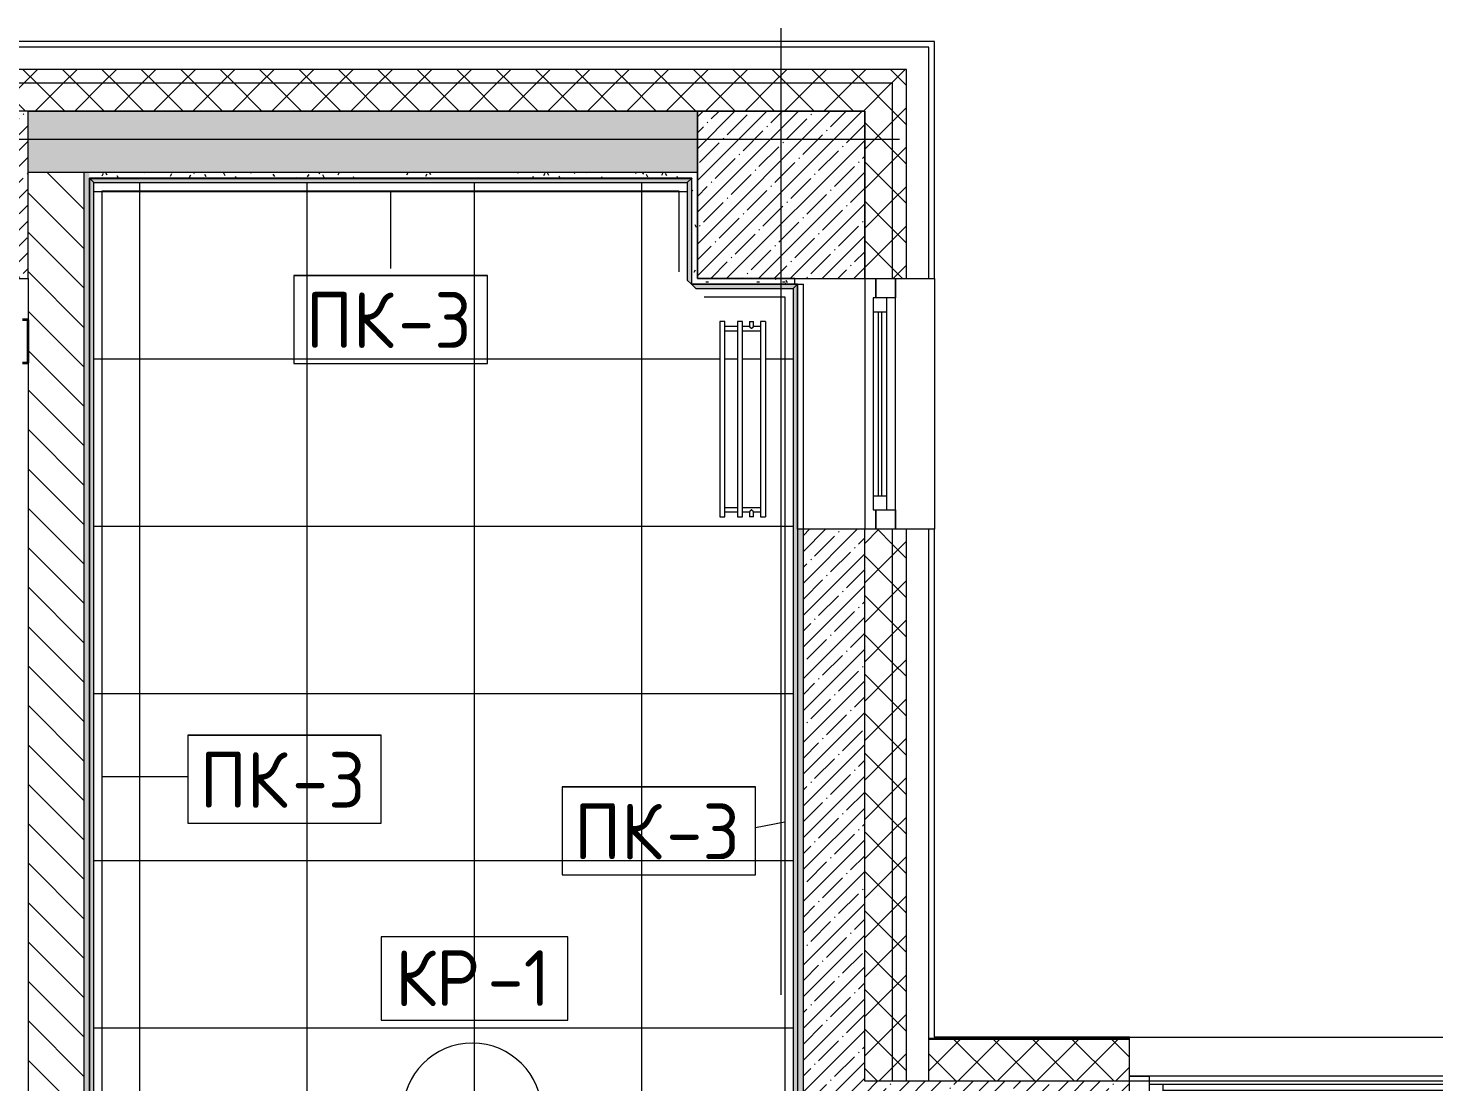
# Model space of a CAD drawing. Header units: millimetres. Extents: x -3238 to 193830, y -8553 to 29000.
# Drawn here: x 30610 to 35651, y 23617 to 27398 of the extents above; entities that cross this region are included whole.
import ezdxf

# ---------------------------------------------------------------- set-up
doc = ezdxf.new("R2010")
doc.units = ezdxf.units.MM
doc.linetypes.add('Осевая', pattern=[3175, 635, -476.25, 1587.5, -476.25])
for name, color, linetype, lineweight in [('A-AREA-IDEN', 7, 'Continuous', 9), ('A-FLOR-IDEN', 7, 'Continuous', 9), ('A-FLOR-PATT', 7, 'Continuous', 9), ('A-GENM-IDEN', 7, 'Continuous', 9), ('A-GLAZ', 7, 'Continuous', 9), ('A-GLAZ-1', 7, 'Continuous', 13), ('A-WALL', 7, 'Continuous', 9), ('I-WALL', 7, 'Continuous', 9), ('M-EQPM', 7, 'Continuous', 9), ('S-COLS', 7, 'Continuous', 9), ('Оси', 7, 'Continuous', 9), ('Оси-2', 7, 'Осевая', 9)]:
    doc.layers.add(name, color=color, linetype=linetype, lineweight=lineweight)
for name, color, linetype, lineweight, true_color in [('A-GENM-2', 7, 'Continuous', 9, 0xff8040), ('A-WALL-1', 9, 'Continuous', 9, 0x808080), ('A-WALL-2', 9, 'Continuous', 35, 0x808080), ('A-WALL-FNSH-1', 9, 'Continuous', 9, 0x808080), ('I-WALL-2', 9, 'Continuous', 9, 0x808080), ('S-COLS-1', 9, 'Continuous', 9, 0x808080)]:
    doc.layers.add(name, color=color, linetype=linetype, lineweight=lineweight, true_color=true_color)
doc.styles.add('GOST Common_1', font='GOST_Common.ttf', dxfattribs={"height": 200})
pattern_1 = [(45, (0, 0), (-70.71068, 70.71068), []), (135, (0, 0), (-70.71068, -70.71068), [])]
pattern_2 = [(45, (0, 0), (-57.02463, 57.02463), []), (45, (57.025, 0), (-57.02463, 57.02463), [100.806, -20.161, 3.353, -16.808])]
pattern_3 = [(0, (0, 0), (121.92, 30.48), [10.058, -81.382, 10.058, -81.382, -487.68]), (0, (0, 0), (121.92, 30.48), [-182.88, 10.058, -172.822, 10.058, -81.382, -213.36]), (0, (0, 0), (121.92, 30.48), [-457.2, 10.058, -50.902, 10.058, -142.342]), (120, (45.72, 15.24), (-87.356454, 90.345817), [10.058, -81.382, 10.058, -81.382, -487.68]), (120, (45.72, 15.24), (-87.356454, 90.345817), [-182.88, 10.058, -172.822, 10.058, -81.382, -213.36]), (120, (45.72, 15.24), (-87.356454, 90.345817), [-457.2, 10.058, -50.902, 10.058, -142.342]), (240, (60.96, 76.2), (-34.563546, -120.825817), [10.058, -81.382, 10.058, -81.382, -487.68]), (240, (60.96, 76.2), (-34.563546, -120.825817), [-182.88, 10.058, -172.822, 10.058, -81.382, -213.36]), (240, (60.96, 76.2), (-34.563546, -120.825817), [-457.2, 10.058, -50.902, 10.058, -142.342])]

# ---------------------------------------------------------------- blocks, each defined once
blk = doc.blocks.new('BSC_Колонна _Прямоугольная - 600х600-V25-План устройства полов 2 этажа в осях 1-12')
at = {"layer": 'S-COLS'}
h = blk.add_hatch(dxfattribs=at)
h.set_pattern_fill('FP_36', color=256, style=0, pattern_type=2)
h.set_pattern_definition([(45, (-30310, -26800), (-57.02463, 57.02463), []), (45, (-30252.975, -26800), (-57.02463, 57.02463), [100.806, -20.161, 3.353, -16.808])])
h.paths.add_polyline_path([(-300, -300), (300, -300), (300, 300), (-300, 300)])
at = {"layer": 'S-COLS-1'}
for p, q in [((300, 300), (-300, 300)), ((-300, 300), (-300, -300)), ((300, -300), (300, 300)), ((-300, -300), (280, -300)), ((280, -300), (300, -300))]:
    blk.add_line(p, q, dxfattribs=at)
blk = doc.blocks.new('120_Окно_СКБ_2Ст - 120_Окно_СКБ_2Ст 3100х2500 _мал_створка слева_ 2-V38-План устройства полов 2 этажа в осях 1-12')
at = {"layer": 'A-GLAZ'}
for p, q in [((1550, -57), (-1550, -57)), ((-1549.8, -127), (-1480, -127)), ((-1430, -107), (600, -107)), ((600, -117), (-1430, -117)), ((650, -127), (720, -127)), ((770, -107), (1430, -107)), ((1430, -117), (770, -117)), ((1480, -127), (1530, -127))]:
    blk.add_line(p, q, dxfattribs=at)
at = {"layer": 'A-GLAZ-1'}
for p, q in [((-1550, -127), (-1550, -57)), ((-1550, -57), (-1480, -57)), ((-1480, -57), (-1480, -127)), ((650, -87), (-1480, -87)), ((-1480, -87), (-1480, -137)), ((-1430, -137), (-1430, -87)), ((600, -137), (600, -87)), ((650, -127), (650, -57)), ((650, -57), (720, -57)), ((650, -137), (650, -87)), ((720, -57), (720, -127)), ((1480, -87), (720, -87)), ((720, -87), (720, -137)), ((770, -137), (770, -87)), ((1430, -137), (1430, -87)), ((1480, -127), (1480, -57)), ((1480, -57), (1550, -57)), ((1480, -137), (1480, -87)), ((1550, -57), (1550, -127)), ((-1480, -127), (-1550, -127)), ((-1480, -137), (650, -137)), ((720, -127), (650, -127)), ((720, -137), (1480, -137)), ((1550, -127), (1480, -127))]:
    blk.add_line(p, q, dxfattribs=at)
blk = doc.blocks.new('120_Окно_СКБ_1Ст - 120_Окно_СКБ_1Ст 900х2500_h_-19906774-План устройства полов 2 этажа в осях 1-12')
at = {"layer": 'A-GLAZ'}
for p, q in [((450, -5), (-450, -5)), ((-450, -75), (-380, -75)), ((-330, -55), (330, -55)), ((330, -65), (-330, -65)), ((380, -75), (450, -75))]:
    blk.add_line(p, q, dxfattribs=at)
at = {"layer": 'A-GLAZ-1'}
for p, q in [((-450, -75), (-450, -5)), ((-450, -5), (-380, -5)), ((-380, -5), (-380, -75)), ((380, -35), (-380, -35)), ((-380, -35), (-380, -85)), ((-330, -85), (-330, -35)), ((330, -85), (330, -35)), ((380, -75), (380, -5)), ((380, -5), (450, -5)), ((380, -85), (380, -35)), ((450, -5), (450, -75)), ((-380, -75), (-450, -75)), ((-380, -85), (380, -85)), ((450, -75), (380, -75))]:
    blk.add_line(p, q, dxfattribs=at)
blk = doc.blocks.new('Плинтус - Плинтус керамогранит бежевый-33467335-План устройства полов 2 этажа в осях 1-12')
at = {"layer": 'A-GENM-2'}
blk.add_hatch(color=256, dxfattribs=at).paths.add_polyline_path([(0, 0), (15, -15), (6033, -15), (6048, 0), (304.6, 0)])
for p, q in [((0, 0), (6048, 0)), ((0, 0), (15, -15)), ((15, -15), (6033, -15)), ((45, -45), (6003, -45)), ((6033, -15), (6048, 0))]:
    blk.add_line(p, q, dxfattribs=at)
blk = doc.blocks.new('Плинтус - Плинтус керамогранит бежевый-33467336-План устройства полов 2 этажа в осях 1-12')
at = {"layer": 'A-GENM-2'}
blk.add_hatch(color=256, dxfattribs=at).paths.add_polyline_path([(2143, -15), (2158, 0), (0, 0), (15, -15), (1346.9, -15)])
for p, q in [((0, 0), (2158, 0)), ((0, 0), (15, -15)), ((15, -15), (2143, -15)), ((45, -45), (2113, -45)), ((2143, -15), (2158, 0))]:
    blk.add_line(p, q, dxfattribs=at)
blk = doc.blocks.new('Плинтус - Плинтус керамогранит бежевый-33467337-План устройства полов 2 этажа в осях 1-12')
at = {"layer": 'A-GENM-2'}
blk.add_hatch(color=256, dxfattribs=at).paths.add_polyline_path([(380, 0), (0, 0), (15, -15), (365, -15)])
for p, q in [((0, 0), (380, 0)), ((0, 0), (15, -15)), ((15, -15), (365, -15)), ((45, -45), (335, -45)), ((365, -15), (380, 0))]:
    blk.add_line(p, q, dxfattribs=at)
blk = doc.blocks.new('Плинтус - Плинтус керамогранит бежевый-33467338-План устройства полов 2 этажа в осях 1-12')
at = {"layer": 'A-GENM-2'}
blk.add_hatch(color=256, dxfattribs=at).paths.add_polyline_path([(3859, 0), (0, 0), (15, -15), (3844, -15)])
for p, q in [((0, 0), (3859, 0)), ((0, 0), (15, -15)), ((15, -15), (3844, -15)), ((45, -45), (3814, -45)), ((3844, -15), (3859, 0))]:
    blk.add_line(p, q, dxfattribs=at)
blk = doc.blocks.new('radiator_prado_classic_z_tip_30_po exemplyaru - Classic Z Тип 30-500-30677900-План устройства полов 2 этажа в осях 1-12')
at = {"layer": 'M-EQPM'}
for p, q in [((0, 228), (0, 210)), ((700, 228), (0, 228)), ((0, 210), (700, 210)), ((17.5, 210), (17.5, 164)), ((32.5, 164), (32.5, 210)), ((667.5, 210), (667.5, 164)), ((682.5, 164), (682.5, 210)), ((700, 210), (700, 228)), ((700, 164), (0, 164)), ((0, 164), (0, 146)), ((700, 146), (700, 164)), ((0, 146), (700, 146)), ((17.5, 121.5), (0, 121.5)), ((17.5, 121.5), (0, 121.5)), ((0, 121.5), (0, 121.2)), ((0, 106.5), (0, 121.5)), ((0, 121.2), (0, 121.2)), ((0, 106.8), (0, 106.5)), ((0, 106.8), (0, 106.8)), ((0, 106.5), (17.5, 106.5)), ((0, 106.5), (17.5, 106.5)), ((17.5, 146), (17.5, 121.5)), ((17.5, 106.5), (17.5, 82)), ((32.5, 82), (32.5, 146)), ((667.5, 146), (667.5, 82)), ((682.5, 121.5), (682.5, 146)), ((700, 121.5), (682.5, 121.5)), ((700, 121.5), (682.5, 121.5)), ((682.5, 82), (682.5, 106.5)), ((682.5, 106.5), (700, 106.5)), ((682.5, 106.5), (700, 106.5)), ((700, 121.5), (700, 106.5)), ((700, 121.2), (700, 121.5)), ((700, 121.5), (700, 121.2)), ((700, 121.2), (700, 121.5)), ((700, 106.5), (700, 106.8)), ((700, 106.8), (700, 106.5)), ((700, 106.5), (700, 106.8)), ((700, 82), (0, 82)), ((0, 82), (0, 64)), ((700, 64), (0, 64)), ((700, 64), (700, 82))]:
    blk.add_line(p, q, dxfattribs=at)
for points, knots in [([(25, 114), (24.5, 114.5), (23.6, 115.4), (22.4, 116.6), (21.6, 117.4), (21.1, 117.9), (20.8, 118.2), (20.5, 118.5), (20.2, 118.8), (19.8, 119.1), (19.6, 119.4), (19.3, 119.7), (19, 120), (18.7, 120.3), (18.5, 120.5), (18.3, 120.7), (18.1, 120.9), (17.9, 121.1), (17.8, 121.2), (17.7, 121.3), (17.5, 121.5), (17.5, 121.5), (17.5, 121.5)], [0, 0, 0, 0, 0.142857, 0.285714, 0.357143, 0.392857, 0.428571, 0.464286, 0.5, 0.535714, 0.571429, 0.607143, 0.642857, 0.678571, 0.714286, 0.75, 0.785714, 0.821429, 0.857143, 0.892857, 0.928571, 1, 1, 1, 1]), ([(17.5, 106.5), (17.5, 106.5), (17.5, 106.5), (17.7, 106.7), (17.8, 106.8), (17.9, 106.9), (18.1, 107.1), (18.3, 107.3), (18.5, 107.5), (18.7, 107.7), (19, 108), (19.3, 108.3), (19.6, 108.6), (19.8, 108.9), (20.3, 109.3), (20.7, 109.7), (21.1, 110.1), (21.6, 110.6), (22.4, 111.4), (23.6, 112.6), (24.5, 113.5), (25, 114)], [0, 0, 0, 0, 0.071429, 0.107143, 0.142857, 0.178571, 0.214286, 0.25, 0.285714, 0.321429, 0.357143, 0.392857, 0.428571, 0.464286, 0.5, 0.571429, 0.607143, 0.642857, 0.714286, 0.857143, 1, 1, 1, 1]), ([(675, 114), (675.5, 114.5), (676.4, 115.4), (677.6, 116.6), (678.4, 117.4), (678.9, 117.9), (679.2, 118.2), (679.5, 118.5), (679.8, 118.8), (680.1, 119.2), (680.4, 119.4), (680.7, 119.7), (681, 120), (681.3, 120.3), (681.5, 120.5), (681.7, 120.7), (681.9, 120.9), (682.1, 121.1), (682.2, 121.2), (682.3, 121.3), (682.5, 121.5), (682.5, 121.5), (682.5, 121.5)], [0, 0, 0, 0, 0.142857, 0.285714, 0.357143, 0.392857, 0.428571, 0.464286, 0.5, 0.535714, 0.571429, 0.607143, 0.642857, 0.678571, 0.714286, 0.75, 0.785714, 0.821429, 0.857143, 0.892857, 0.928571, 1, 1, 1, 1]), ([(682.5, 106.5), (682.5, 106.5), (682.5, 106.5), (682.3, 106.7), (682.2, 106.8), (682.1, 106.9), (681.9, 107.1), (681.7, 107.3), (681.5, 107.5), (681.3, 107.7), (681, 108), (680.7, 108.3), (680.4, 108.6), (680.1, 108.8), (679.7, 109.3), (679.3, 109.7), (678.9, 110.1), (678.4, 110.6), (677.6, 111.4), (676.4, 112.6), (675.5, 113.5), (675, 114)], [0, 0, 0, 0, 0.071429, 0.107143, 0.142857, 0.178571, 0.214286, 0.25, 0.285714, 0.321429, 0.357143, 0.392857, 0.428571, 0.464286, 0.5, 0.571429, 0.607143, 0.642857, 0.714286, 0.857143, 1, 1, 1, 1])]:
    blk.add_open_spline(points, degree=3, knots=knots, dxfattribs=at)
blk = doc.blocks.new('Стены наклон_ амфитеатр1 - Стены наклон_ амфитеатр-33007412-План устройства полов 2 этажа в осях 1-12')
at = {"layer": 'A-WALL-2'}
for p, q in [((30610, 26351.1), (30590, 26351.1)), ((30610, 26197.5), (30610, 26351.1)), ((30590, 26197.5), (30610, 26197.5))]:
    blk.add_line(p, q, dxfattribs=at)
blk = doc.blocks.new('Марка_Помещения - Номер-25198446-План устройства полов 2 этажа в осях 1-12')
at = {"layer": 'A-AREA-IDEN'}
for start, end in [(360, 180), (180, 360)]:
    blk.add_arc((0, 0), 2.5, start, end, dxfattribs=at)
blk = doc.blocks.new('М_перекрытий_ЭП - Типоразмер-25383776-План устройства полов 2 этажа в осях 1-12')
at = {"layer": 'A-FLOR-IDEN'}
for p, q in [((3.352, 1.578), (-3.336, 1.578)), ((-3.336, 1.578), (-3.336, -1.406)), ((3.352, -1.406), (3.352, 1.578)), ((-3.336, -1.406), (3.352, -1.406))]:
    blk.add_line(p, q, dxfattribs=at)
blk = doc.blocks.new('Mark Reiling - Mark Reiling-26174330-План устройства полов 2 этажа в осях 1-12')
at = {"layer": 'A-GENM-IDEN'}
for p, q in [((-3.47, 1.49), (-3.47, -1.663)), ((-3.47, 1.49), (3.47, 1.49)), ((3.47, 1.49), (-3.47, 1.49)), ((-3.47, 1.49), (-3.47, -1.663)), ((3.47, -1.663), (3.47, 1.49)), ((3.47, -1.663), (3.47, 1.49)), ((-3.47, -1.663), (3.47, -1.663)), ((-3.47, -1.663), (3.47, -1.663))]:
    blk.add_line(p, q, dxfattribs=at)

msp = doc.modelspace()

# ---------------------------------------------------------------- hatches: boundary and pattern name
at = {"layer": 'A-FLOR-PATT'}
h = msp.add_hatch(dxfattribs=at)
h.set_pattern_fill('FP_100', color=256, style=0, pattern_type=2)
h.set_pattern_definition([(270, (32210, 23811), (600, 4e-14), []), (0, (32210, 23811), (0, 600), [])])
h.paths.add_polyline_path([(32844.9, 20810), (33390, 20811), (33390, 20855), (33402, 20855), (33402, 20895), (33530, 20895), (33530, 20915), (33570, 20915), (33570, 20905), (33599, 20905), (33599, 21905), (33570, 21905), (33570, 21895), (33530, 21895), (33530, 21915), (33402, 21915), (33402, 21955), (33390, 21955), (33390, 21845.9), (33375, 21860.9), (33375, 21964), (33004, 21964), (32974, 21994), (32974, 22605), (33004, 22635), (33354, 22635), (33354, 26464), (33004, 26464), (32990, 26479), (33369, 26478.1), (33369, 26480), (32990, 26480), (32989, 26860), (30830, 26859), (30831, 20810), (32810.3, 20810)])
h.paths.add_polyline_path([(30846, 20811), (30831, 20812.1), (30831, 26859), (32989, 26858.9), (32989, 26479), (32974, 26494), (32974, 26844), (30846, 26844), (30846, 20826), (33374, 20826), (33374, 20875), (33389, 20890), (33387.9, 20811), (30848.2, 20811)])
h.paths.add_polyline_path([(33410.3, 21011), (33375, 21146.2), (33446.5, 21146.2), (33410.5, 21012)])
h.paths.add_polyline_path([(33145.5, 21374.8), (33010.3, 21411), (33145.5, 21447.2), (33145.5, 21411)])
h.paths.add_polyline_path([(33402, 21675.8), (33374, 21675.8), (33410.5, 21810), (33446.5, 21675.8), (33410, 21675.8)])
h.paths.add_polyline_path([(32989, 21979), (32990, 21980), (32989, 21980)])
h.paths.add_polyline_path([(33209.4, 25645), (33196.8, 25645.6), (33196.5, 25662.5), (33172, 25662.5), (33172, 25645), (33154, 25645), (33154, 25662.5), (33108, 25662.5), (33108, 25645), (33090, 25645), (33090, 26345), (33108, 26345), (33108, 26327.5), (33154, 26327.5), (33154, 26345), (33172, 26345), (33172, 26327.5), (33196.8, 26327.5), (33197.5, 26345), (33211.2, 26345), (33211.5, 26327.5), (33236, 26327.5), (33236, 26345), (33254, 26345), (33254, 25645), (33236, 25645), (33236, 25662.5), (33211.2, 25662.5), (33210.5, 25645)])
h.paths.add_polyline_path([(33204, 25677.5), (33236, 25677.5), (33236, 26312.5), (33172, 26312.5), (33172, 25677.5), (33178.4, 25677.5)])
h.paths.add_polyline_path([(33110.8, 25677.5), (33154, 25677.5), (33154, 26312.5), (33108, 26312.5), (33108, 25677.5)])
h.paths.add_polyline_path([(33204, 26320), (33205.4, 26322.4), (33202.6, 26321.4)])
at = {"layer": 'A-WALL'}
h = msp.add_hatch(dxfattribs=at)
h.set_pattern_fill('FP_14', color=256, style=0, pattern_type=2)
h.set_pattern_definition(pattern_1)
h.paths.add_polyline_path([(33710, 27200), (33710, 27250), (19610.3, 27250), (19610.3, 27200), (33610, 27200)])
h.paths.add_polyline_path([(18710.3, 27200), (18710.3, 27250), (17810.3, 27250), (17810.3, 27200), (18170.1, 27200)])
h.paths.add_polyline_path([(16169, 27200), (16910.3, 27200), (16910.3, 27250), (16010.3, 27250), (16010.3, 27200)])
h.paths.add_polyline_path([(14834.9, 27200), (15110.3, 27200), (15110.3, 27250), (13689, 27250), (13689, 27200)])
h = msp.add_hatch(dxfattribs=at)
h.set_pattern_fill('FP_14', color=256, style=0, pattern_type=2)
h.set_pattern_definition(pattern_1)
h.paths.add_polyline_path([(33760, 23620), (33760, 25600), (33710, 25600), (33710, 23620)])
h.paths.add_polyline_path([(33760, 26500), (33760, 27250), (33710, 27250), (33710, 26500)])
h = msp.add_hatch(dxfattribs=at)
h.set_pattern_fill('FP_14', color=256, style=0, pattern_type=2)
h.set_pattern_definition(pattern_1)
h.paths.add_polyline_path([(33610, 27100), (33610, 27200), (19610.3, 27200), (19610.3, 27100), (33511.9, 27100)])
h.paths.add_polyline_path([(18710.3, 27100), (18710.3, 27200), (17810.3, 27200), (17810.3, 27100), (18170.1, 27100)])
h.paths.add_polyline_path([(16910.3, 27100), (16910.3, 27200), (16010.3, 27200), (16010.3, 27100), (16169, 27100)])
h.paths.add_polyline_path([(14834.9, 27100), (15110.3, 27100), (15110.3, 27200), (13689, 27200), (13689, 27100), (14310, 27100)])
h = msp.add_hatch(dxfattribs=at)
h.set_pattern_fill('FP_14', color=256, style=0, pattern_type=2)
h.set_pattern_definition(pattern_1)
h.paths.add_polyline_path([(33610, 23620), (33710, 23620), (33710, 25600), (33610, 25600), (33610, 24255)])
h.paths.add_polyline_path([(33710, 26500), (33710, 27200), (33610, 27200), (33610, 26500)])
h = msp.add_hatch(dxfattribs=at)
h.set_pattern_fill('FP_14', color=256, style=0, pattern_type=2)
h.set_pattern_definition(pattern_1)
h.paths.add_polyline_path([(38540, 23620), (38650, 23620), (38650, 23770), (37660, 23770), (37660, 23620), (38181.2, 23620)])
h.paths.add_polyline_path([(34560, 23620), (34560, 23770), (33840, 23770), (33840, 23620), (34179, 23620)])
at = {"layer": 'I-WALL'}
h = msp.add_hatch(dxfattribs=at)
h.set_pattern_fill('FP_17', color=256, style=0, pattern_type=2)
h.set_pattern_definition(pattern_2)
h.paths.add_polyline_path([(33010, 26880), (33010, 27100), (30610, 27100), (30610, 26880), (32177.9, 26880)])
h.paths.add_polyline_path([(30010, 26880), (30010, 27100), (26410, 27100), (26410, 26880), (29509.7, 26880)])
h.paths.add_polyline_path([(25810, 26880), (25810, 27100), (22510, 27100), (22510, 26880), (22839.4, 26880)])
h = msp.add_hatch(dxfattribs=at)
h.set_pattern_fill('FP_13', color=256, style=0, pattern_type=2)
h.set_pattern_definition([(135, (0, 0), (-70.71068, -70.71068), [])])
h.paths.add_polyline_path([(30610, 20790), (30810, 20790), (30810, 21400), (30610, 21400), (30610, 21115.6)])
h.paths.add_polyline_path([(30610, 23500), (30810, 23500), (30810, 26880), (30610, 26880), (30610, 25301.4)])
h = msp.add_hatch(dxfattribs=at)
h.set_pattern_fill('FP_17', color=256, style=0, pattern_type=2)
h.set_pattern_definition(pattern_2)
h.paths.add_polyline_path([(33390, 22600), (33610, 22600), (33610, 25600), (33390, 25600), (33390, 22620)])
h = msp.add_hatch(dxfattribs=at)
h.set_pattern_fill('FP_17', color=256, style=0, pattern_type=2)
h.set_pattern_definition(pattern_2)
h.paths.add_polyline_path([(38490, 23400), (38490, 23620), (37660, 23620), (37660, 23400), (38181.2, 23400)])
h.paths.add_polyline_path([(34560, 23400), (34560, 23620), (33610, 23620), (33610, 23400), (34179, 23400)])
at = {"layer": 'I-WALL-2'}
h = msp.add_hatch(dxfattribs=at)
h.set_pattern_fill('FP_99', color=256, style=0, pattern_type=2)
h.set_pattern_definition(pattern_3)
h.paths.add_polyline_path([(30830, 20810), (30830, 26880), (30810, 26880), (30810, 20810)])
h = msp.add_hatch(dxfattribs=at)
h.set_pattern_fill('FP_99', color=256, style=0, pattern_type=2)
h.set_pattern_definition(pattern_3)
h.paths.add_polyline_path([(32990, 26860), (33010, 26860), (33010, 26880), (30830, 26880), (30831, 26860), (32177.9, 26860)])
h = msp.add_hatch(dxfattribs=at)
h.set_pattern_fill('FP_99', color=256, style=0, pattern_type=2)
h.set_pattern_definition(pattern_3)
h.paths.add_polyline_path([(32990, 26480), (33010, 26480), (33010, 26860), (32990, 26859)])
h = msp.add_hatch(dxfattribs=at)
h.set_pattern_fill('FP_99', color=256, style=0, pattern_type=2)
h.set_pattern_definition(pattern_3)
h.paths.add_polyline_path([(33360, 26480), (33360, 26500), (33010, 26500), (33010, 26480)])
h = msp.add_hatch(dxfattribs=at)
h.set_pattern_fill('FP_99', color=256, style=0, pattern_type=2)
h.set_pattern_definition(pattern_3)
h.paths.add_polyline_path([(33370, 22620), (33390, 22620), (33390, 25600), (33370, 25600), (33370, 23208.5)])
at = {"layer": 'S-COLS'}
h = msp.add_hatch(dxfattribs=at)
h.set_pattern_fill('FP_17', color=256, style=0, pattern_type=2)
h.set_pattern_definition(pattern_2)
h.paths.add_polyline_path([(33010, 26500), (33610, 26500), (33610, 27100), (33010, 27100)])

# ---------------------------------------------------------------- linework, layer by layer
at = {"layer": 'A-GENM-IDEN'}
for p, q in [((31910, 26814), (31910, 26535.2)), ((30876, 24713.5), (31182.4, 24713.5)), ((30876, 23835), (30876, 24713.5)), ((33324, 24549.5), (33218.7, 24528.5))]:
    msp.add_line(p, q, dxfattribs=at)
at = {"layer": 'A-WALL'}
for p, q in [((33840, 27330), (19610.3, 27330)), ((33840, 26500), (33840, 27330)), ((33760, 27250), (19610.3, 27250)), ((33760, 26500), (33760, 27250)), ((33710, 27200), (19610.3, 27200)), ((33710, 26500), (33710, 27200)), ((33010, 27100), (30610, 27100)), ((33610, 27100), (33610, 26500)), ((33010, 26880), (30610, 26880)), ((30830, 20810), (30830, 26860)), ((32990, 26860), (30830, 26860)), ((33360, 26480), (33010, 26480)), ((33860, 26500), (33860, 25600)), ((33390, 22600), (33390, 25600)), ((33610, 23620), (33610, 25600)), ((33710, 23620), (33710, 25600)), ((33760, 23620), (33760, 25600)), ((33840, 23620), (33840, 25600)), ((34560, 23773), (33840, 23773)), ((34560, 23770), (33840, 23770)), ((33860, 23778), (33860, 23773)), ((34560, 23778), (37660, 23778)), ((38650, 23620), (33610, 23620))]:
    msp.add_line(p, q, dxfattribs=at)
at = {"layer": 'A-WALL-1'}
for p, q in [((30610, 27100), (33610, 27100)), ((33010, 26500), (33010, 27100)), ((30810, 26880), (30810, 20790)), ((32990, 26860), (32990, 26859)), ((30610, 26500), (30610, 23500)), ((33360, 26500), (33010, 26500)), ((33360, 26480), (33360, 26500)), ((33610, 26500), (33840, 26500)), ((33610, 26500), (33610, 25600)), ((33840, 25600), (33370, 25600)), ((34560, 23004), (34560, 23770))]:
    msp.add_line(p, q, dxfattribs=at)
at = {"layer": 'A-WALL-FNSH-1'}
for p, q in [((33860, 27350), (19610.3, 27350)), ((33860, 26500), (33860, 27350)), ((30831, 20811), (30831, 26859)), ((32990, 26859), (30831, 26859)), ((32989, 26859), (32989, 26479)), ((32990, 26480), (32990, 26859)), ((32989, 26479), (33360, 26479)), ((33010, 26480), (32990, 26480)), ((33360, 26479), (33360, 26480)), ((33840, 26500), (33860, 26500)), ((33369, 25600), (33369, 22620)), ((33370, 25600), (33369, 25600)), ((33370, 23400), (33370, 25600)), ((33860, 25600), (33840, 25600)), ((33860, 23778), (33860, 25600)), ((34560, 23778), (33860, 23778)), ((34560, 23770), (34560, 23778))]:
    msp.add_line(p, q, dxfattribs=at)
at = {"layer": 'I-WALL'}
for p, q in [((33360, 26480), (33390, 26480)), ((33369, 26479), (33360, 26479)), ((33369, 25600), (33369, 26479)), ((33370, 25600), (33370, 26479)), ((33390, 25600), (33390, 26480))]:
    msp.add_line(p, q, dxfattribs=at)
at = {"layer": 'S-COLS'}
msp.add_line((33610, 26500), (33610, 27100), dxfattribs=at)
at = {"layer": 'S-COLS-1'}
for p, q in [((33610, 27100), (33010, 27100)), ((33010, 27100), (33010, 26500)), ((33010, 26500), (33610, 26500))]:
    msp.add_line(p, q, dxfattribs=at)
at = {"layer": 'Оси'}
for p, q in [((33310, 24898.1), (33310, 27398.1)), ((31235, 27000), (33735, 27000))]:
    msp.add_line(p, q, dxfattribs=at)
at = {"layer": 'Оси-2'}
for p, q in [((61.6, 27000), (31235, 27000)), ((33310, 593.7), (33310, 24898.1))]:
    msp.add_line(p, q, dxfattribs=at)

# ---------------------------------------------------------------- block references
at = {"layer": 'A-AREA-IDEN', "xscale": 99.99999999999993, "yscale": 99.99999999999993, "zscale": 99.99999999999993}
msp.add_blockref('Марка_Помещения - Номер-25198446-План устройства полов 2 этажа в осях 1-12', (32202.9, 23506.4), dxfattribs=at)
at = {"layer": 'A-FLOR-IDEN', "xscale": 99.99999999999993, "yscale": 99.99999999999993, "zscale": 99.99999999999993}
msp.add_blockref('М_перекрытий_ЭП - Типоразмер-25383776-План устройства полов 2 этажа в осях 1-12', (32210, 23980), dxfattribs=at)
at = {"layer": 'A-GENM-2'}
for name, p, rotation in [('Плинтус - Плинтус керамогранит бежевый-33467335-План устройства полов 2 этажа в осях 1-12', (30831, 20811), 89.9999999999999), ('Плинтус - Плинтус керамогранит бежевый-33467337-План устройства полов 2 этажа в осях 1-12', (32989, 26859), 270), ('Плинтус - Плинтус керамогранит бежевый-33467338-План устройства полов 2 этажа в осях 1-12', (33369, 26479), 269.9999999999999)]:
    msp.add_blockref(name, p, dxfattribs=dict(at, rotation=rotation))
for name, p in [('Плинтус - Плинтус керамогранит бежевый-33467336-План устройства полов 2 этажа в осях 1-12', (30831, 26859)), ('Плинтус - Плинтус керамогранит бежевый-33467337-План устройства полов 2 этажа в осях 1-12', (32989, 26479))]:
    msp.add_blockref(name, p, dxfattribs=at)
at = {"layer": 'A-GENM-IDEN', "xscale": 99.99999999999993, "yscale": 99.99999999999993, "zscale": 99.99999999999993}
for p in [(31910, 26361.7), (31529.4, 24712), (32871.7, 24527)]:
    msp.add_blockref('Mark Reiling - Mark Reiling-26174330-План устройства полов 2 этажа в осях 1-12', p, dxfattribs=at)
at = {"layer": 'A-GLAZ', "rotation": 269.9999999999999}
msp.add_blockref('120_Окно_СКБ_1Ст - 120_Окно_СКБ_1Ст 900х2500_h_-19906774-План устройства полов 2 этажа в осях 1-12', (33725, 26050), dxfattribs=at)
at = {"layer": 'A-GLAZ'}
msp.add_blockref('120_Окно_СКБ_2Ст - 120_Окно_СКБ_2Ст 3100х2500 _мал_створка слева_ 2-V38-План устройства полов 2 этажа в осях 1-12', (36110, 23695), dxfattribs=at)
at = {"layer": 'A-WALL'}
msp.add_blockref('Стены наклон_ амфитеатр1 - Стены наклон_ амфитеатр-33007412-План устройства полов 2 этажа в осях 1-12', (0, 0), dxfattribs=at)
at = {"layer": 'M-EQPM', "rotation": 89.99999999999957}
msp.add_blockref('radiator_prado_classic_z_tip_30_po exemplyaru - Classic Z Тип 30-500-30677900-План устройства полов 2 этажа в осях 1-12', (33318, 25645), dxfattribs=at)
at = {"layer": 'S-COLS'}
msp.add_blockref('BSC_Колонна _Прямоугольная - 600х600-V25-План устройства полов 2 этажа в осях 1-12', (30310, 26800), dxfattribs=at)

# ---------------------------------------------------------------- texts
at = {"layer": 'A-FLOR-IDEN', "char_height": 200, "attachment_point": 1, "style": 'GOST Common_1'}
for s, insert, width in [('КР', (31926.4, 24089.7), 400.844), ('-1', (32257.1, 24089.7), 296.624)]:
    msp.add_mtext(s, dxfattribs=dict(at, insert=insert, width=width))
at = {"layer": 'A-GENM-IDEN', "char_height": 200, "attachment_point": 1, "style": 'GOST Common_1'}
for s, insert, width in [('ПК', (31605.9, 26450.8), 400.844), ('-3', (31936.6, 26450.8), 344.726), ('ПК', (31225.3, 24801.1), 400.844), ('-3', (31556.1, 24801.1), 344.726), ('ПК', (32567.6, 24616.1), 400.844), ('-3', (32898.3, 24616.1), 344.726)]:
    msp.add_mtext(s, dxfattribs=dict(at, insert=insert, width=width))

doc.saveas('drawing.dxf')
